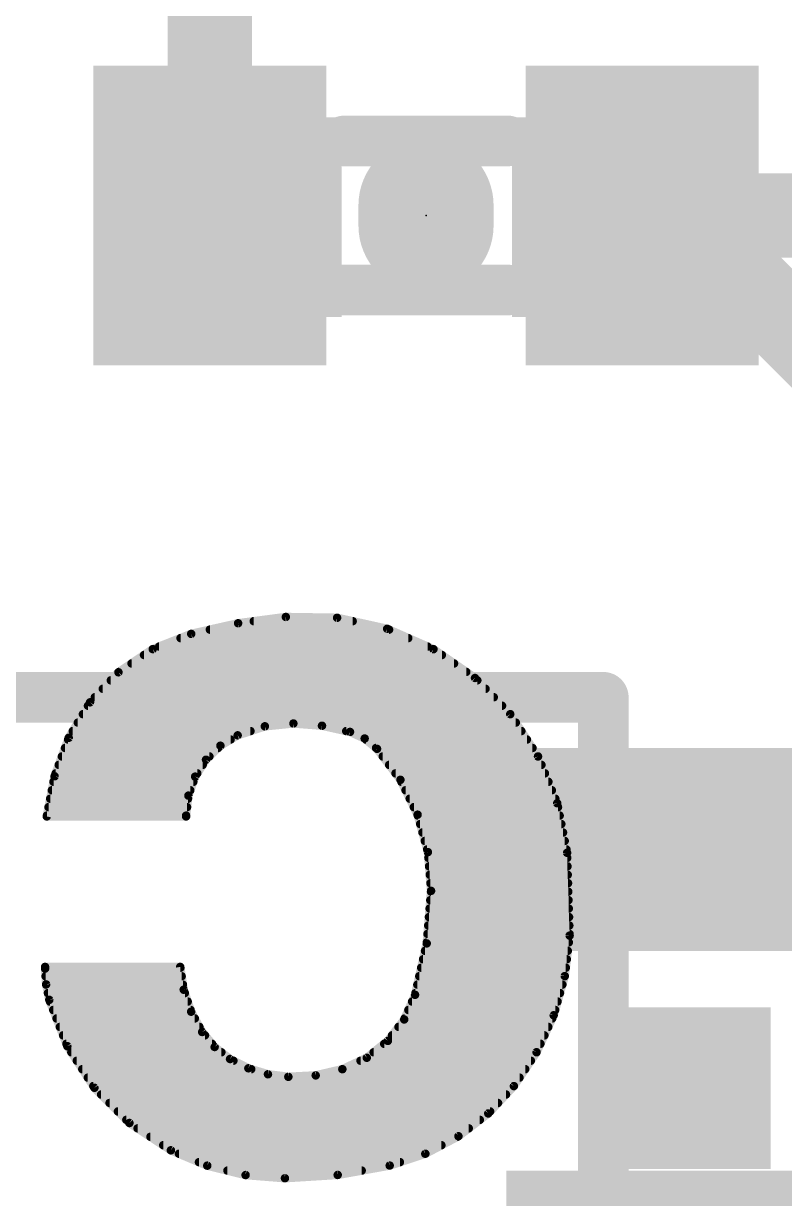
# Model space of a CAD drawing. Extents: x -0.1 to 29.3, y -0.1 to 15.4.
# Drawn here: x 10.22 to 12.508, y 8.476 to 12.007 of the extents above; entities that cross this region are included whole.
import ezdxf

# ---------------------------------------------------------------- set-up
doc = ezdxf.new("R2010")
doc.units = 0
for name, color, linetype in [('1', 12, 'CONTINUOUS'), ('21', 41, 'CONTINUOUS'), ('22', 40, 'CONTINUOUS'), ('23', 53, 'CONTINUOUS'), ('51', 53, 'CONTINUOUS')]:
    doc.layers.add(name, color=color, linetype=linetype)

# ---------------------------------------------------------------- blocks, each defined once
blk = doc.blocks.new('RECT')
blk.add_solid([(-0.5, -0.5), (0.5, -0.5), (-0.5, 0.5), (0.5, 0.5)])

msp = doc.modelspace()

# ---------------------------------------------------------------- linework, layer by layer
at = {"layer": '1', "const_width": 0.254}
for points in [[(10.78, 11.43), (10.78, 12.431)], [(12.08, 11.43), (12.192, 11.43)], [(12.08, 11.43), (13.589, 11.43)], [(12.192, 11.43), (12.7762, 10.8458)]]:
    msp.add_lwpolyline(points, dxfattribs=at)
at = {"layer": '1', "const_width": 0.127}
for points in [[(12.08, 11.4935, 1), (12.08, 11.3665)], [(12.08, 11.4935, 1), (12.08, 11.3665)], [(12.2369, 11.4749, 1), (12.1471, 11.3851)], [(12.192, 11.3665, 1), (12.192, 11.4935)], [(10.7165, 11.43, 1), (10.8435, 11.43)]]:
    msp.add_lwpolyline(points, format="xyb", dxfattribs=at)
at = {"layer": '21'}
for points, const_width in [([(11.43, 11.4605), (11.43, 11.3995)], 0.4064), ([(11.963, 9.982), (8.357, 9.982)], 0.1524)]:
    msp.add_lwpolyline(points, dxfattribs=dict(at, const_width=const_width))
for points, const_width in [([(11.5316, 11.4605, 1), (11.3284, 11.4605)], 0.2032), ([(11.3284, 11.3995, 1), (11.5316, 11.3995)], 0.2032), ([(11.963, 9.9439, 1), (11.963, 10.0201)], 0.0762)]:
    msp.add_lwpolyline(points, format="xyb", dxfattribs=dict(at, const_width=const_width))
at = {"layer": '22', "const_width": 0.0254}
for points in [[(10.865, 10.2046), (10.7239, 10.1727)], [(11.0084, 10.2235), (10.865, 10.2046)], [(10.9121, 10.2108), (11.2094, 10.2108)], [(11.1626, 10.2211), (11.0084, 10.2235)], [(11.3132, 10.1879), (11.1626, 10.2211)], [(10.7239, 10.1727), (10.6082, 10.1269)], [(10.6918, 10.16), (11.3767, 10.16)], [(10.7801, 10.1854), (11.3189, 10.1854)], [(11.4523, 10.1268), (11.3132, 10.1879)], [(10.6082, 10.1269), (10.5052, 10.0572)], [(10.6276, 10.1346), (11.4345, 10.1346)], [(11.5772, 10.0402), (11.4523, 10.1268)], [(10.582, 10.1092), (11.4777, 10.1092)], [(10.5052, 10.0572), (10.4196, 9.967)], [(10.5069, 10.0584), (11.551, 10.0584)], [(10.5445, 10.0838), (11.5143, 10.0838)], [(10.4822, 10.033), (11.5843, 10.033)], [(11.6833, 9.9314), (11.5772, 10.0402)], [(10.4341, 9.9822), (11.6338, 9.9822)], [(10.4581, 10.0076), (11.609, 10.0076)], [(10.4196, 9.967), (10.3556, 9.8603)], [(10.4135, 9.9568), (11.6586, 9.9568)], [(10.3983, 9.9314), (11.6834, 9.9314)], [(11.7667, 9.8044), (11.6833, 9.9314)], [(10.3678, 9.8806), (10.9021, 9.8806)], [(10.383, 9.906), (11.7, 9.906)], [(10.8636, 9.8679), (10.9454, 9.8949)], [(10.9454, 9.8949), (11.0312, 9.9035)], [(11.0312, 9.9035), (11.1172, 9.8967)], [(11.1172, 9.8967), (11.2014, 9.8781)], [(11.1901, 9.8806), (11.7167, 9.8806)], [(11.2014, 9.8781), (11.2455, 9.8583)], [(10.3556, 9.8603), (10.3131, 9.7448)], [(10.3537, 9.8552), (10.8425, 9.8552)], [(10.8118, 9.8367), (10.8636, 9.8679)], [(11.2455, 9.8583), (11.2827, 9.8273)], [(11.2492, 9.8552), (11.7334, 9.8552)], [(10.3351, 9.8044), (10.7786, 9.8044)], [(10.3444, 9.8298), (10.8048, 9.8298)], [(10.7685, 9.7945), (10.8118, 9.8367)], [(11.2797, 9.8298), (11.7501, 9.8298)], [(11.2827, 9.8273), (11.353, 9.7341)], [(11.3, 9.8044), (11.7668, 9.8044)], [(11.8244, 9.6638), (11.7667, 9.8044)], [(10.3257, 9.779), (10.7585, 9.779)], [(10.7358, 9.7436), (10.7685, 9.7945)], [(11.3191, 9.779), (11.7772, 9.779)], [(10.3131, 9.7448), (10.2895, 9.6241)], [(10.3164, 9.7536), (10.7422, 9.7536)], [(10.7155, 9.6867), (10.7358, 9.7436)], [(11.3383, 9.7536), (11.7876, 9.7536)], [(11.353, 9.7341), (11.4046, 9.6294)], [(10.3049, 9.7028), (10.7212, 9.7028)], [(10.3099, 9.7282), (10.7303, 9.7282)], [(11.3559, 9.7282), (11.798, 9.7282)], [(11.3684, 9.7028), (11.8084, 9.7028)], [(10.2999, 9.6774), (10.7144, 9.6774)], [(10.7086, 9.6266), (10.7155, 9.6867)], [(11.3809, 9.6774), (11.8188, 9.6774)], [(11.8542, 9.5148), (11.8244, 9.6638)], [(10.295, 9.652), (10.7115, 9.652)], [(11.3934, 9.652), (11.8268, 9.652)], [(11.4046, 9.6294), (11.4357, 9.5169)], [(10.2895, 9.6241), (10.7086, 9.6241)], [(10.29, 9.6266), (10.7086, 9.6266)], [(10.7086, 9.6241), (10.7086, 9.6266)], [(11.4054, 9.6266), (11.8319, 9.6266)], [(11.4124, 9.6012), (11.8369, 9.6012)], [(11.4194, 9.5758), (11.842, 9.5758)], [(11.4264, 9.5504), (11.8471, 9.5504)], [(11.4334, 9.525), (11.8522, 9.525)], [(11.4357, 9.5169), (11.4452, 9.4005)], [(11.4371, 9.4996), (11.8547, 9.4996)], [(11.8618, 9.2659), (11.8542, 9.5148)], [(11.4392, 9.4742), (11.8554, 9.4742)], [(11.4413, 9.4488), (11.8562, 9.4488)], [(11.4433, 9.4234), (11.857, 9.4234)], [(11.4452, 9.4005), (11.4321, 9.2426)], [(11.445, 9.398), (11.8578, 9.398)], [(11.4408, 9.3472), (11.8593, 9.3472)], [(11.4429, 9.3726), (11.8585, 9.3726)], [(11.4387, 9.3218), (11.8601, 9.3218)], [(11.4366, 9.2964), (11.8609, 9.2964)], [(11.4321, 9.2426), (11.397, 9.0881)], [(11.4323, 9.2456), (11.8594, 9.2456)], [(11.4345, 9.271), (11.8616, 9.271)], [(11.8473, 9.1443), (11.8618, 9.2659)], [(11.427, 9.2202), (11.8563, 9.2202)], [(10.6909, 9.1719), (10.2845, 9.1719)], [(10.2845, 9.1719), (10.2845, 9.1669)], [(10.2845, 9.1694), (10.6913, 9.1694)], [(10.7015, 9.1032), (10.6909, 9.1719)], [(11.4155, 9.1694), (11.8503, 9.1694)], [(11.4212, 9.1948), (11.8533, 9.1948)], [(10.2845, 9.1669), (10.2877, 9.1195)], [(10.286, 9.144), (10.6952, 9.144)], [(11.4097, 9.144), (11.8472, 9.144)], [(11.8139, 9.0266), (11.8473, 9.1443)], [(10.2877, 9.1195), (10.2972, 9.0729)], [(10.2879, 9.1186), (10.6991, 9.1186)], [(10.7237, 9.0374), (10.7015, 9.1032)], [(11.4039, 9.1186), (11.84, 9.1186)], [(10.2931, 9.0932), (10.7048, 9.0932)], [(10.2972, 9.0729), (10.3514, 8.9338)], [(10.2992, 9.0678), (10.7134, 9.0678)], [(11.397, 9.0881), (11.3644, 9.0139)], [(11.3881, 9.0678), (11.8256, 9.0678)], [(11.3982, 9.0932), (11.8328, 9.0932)], [(10.3091, 9.0424), (10.722, 9.0424)], [(10.7569, 8.9764), (10.7237, 9.0374)], [(11.3769, 9.0424), (11.8184, 9.0424)], [(11.7624, 8.9155), (11.8139, 9.0266)], [(10.319, 9.017), (10.7348, 9.017)], [(10.3289, 8.9916), (10.7486, 8.9916)], [(11.3644, 9.0139), (11.3151, 8.9496)], [(11.3473, 8.9916), (11.7977, 8.9916)], [(11.3658, 9.017), (11.8094, 9.017)], [(10.3388, 8.9662), (10.7654, 8.9662)], [(10.7944, 8.9312), (10.7569, 8.9764)], [(11.3278, 8.9662), (11.7859, 8.9662)], [(10.3487, 8.9408), (10.7864, 8.9408)], [(10.3514, 8.9338), (10.4329, 8.8087)], [(10.8407, 8.8951), (10.7944, 8.9312)], [(11.3151, 8.9496), (11.2519, 8.8989)], [(11.3042, 8.9408), (11.7741, 8.9408)], [(10.3634, 8.9154), (10.8147, 8.9154)], [(10.3799, 8.89), (10.8508, 8.89)], [(10.8958, 8.8672), (10.8407, 8.8951)], [(11.2519, 8.8989), (11.1785, 8.8646)], [(11.233, 8.89), (11.7453, 8.89)], [(11.2725, 8.9154), (11.7624, 8.9154)], [(11.6942, 8.8138), (11.7624, 8.9155)], [(10.3965, 8.8646), (10.9044, 8.8646)], [(10.9548, 8.8493), (10.8958, 8.8672)], [(11.1785, 8.8646), (11.0983, 8.846)], [(11.1785, 8.8646), (11.7283, 8.8646)], [(10.413, 8.8392), (11.7112, 8.8392)], [(11.016, 8.8417), (10.9548, 8.8493)], [(11.0983, 8.846), (11.016, 8.8417)], [(10.4296, 8.8138), (11.6942, 8.8138)], [(10.4329, 8.8087), (10.5382, 8.7029)], [(10.4531, 8.7884), (11.6704, 8.7884)], [(11.6171, 8.7315), (11.6942, 8.8138)], [(10.4784, 8.763), (11.6466, 8.763)], [(10.5036, 8.7376), (11.6228, 8.7376)], [(10.5289, 8.7122), (11.5918, 8.7122)], [(11.5275, 8.6631), (11.6171, 8.7315)], [(10.5382, 8.7029), (10.6629, 8.6208)], [(10.5626, 8.6868), (11.5586, 8.6868)], [(10.6012, 8.6614), (11.5243, 8.6614)], [(11.4278, 8.6104), (11.5275, 8.6631)], [(10.6398, 8.636), (11.4762, 8.636)], [(10.6629, 8.6208), (10.7722, 8.5747)], [(10.6871, 8.6106), (11.4281, 8.6106)], [(11.3208, 8.575), (11.4278, 8.6104)], [(10.7472, 8.5852), (11.3516, 8.5852)], [(10.7722, 8.5747), (10.8875, 8.5464)], [(11.1644, 8.5468), (11.3208, 8.575)], [(10.8329, 8.5598), (11.2366, 8.5598)], [(10.8875, 8.5464), (11.0058, 8.5369)], [(11.0058, 8.5369), (11.1644, 8.5468)]]:
    msp.add_lwpolyline(points, dxfattribs=at)
at = {"layer": '22', "const_width": 0.0127}
for points in [[(10.8642, 10.2109, 1), (10.8658, 10.1983)], [(10.8664, 10.1984, 1), (10.8636, 10.2108)], [(10.9121, 10.2172, 1), (10.9121, 10.2045)], [(11.0085, 10.2298, 1), (11.0083, 10.2172)], [(11.0092, 10.2172, 1), (11.0076, 10.2298)], [(11.164, 10.2273, 1), (11.1612, 10.2149)], [(11.1625, 10.2148, 1), (11.1627, 10.2275)], [(11.2094, 10.2045, 1), (11.2094, 10.2172)], [(10.6918, 10.1663, 1), (10.6918, 10.1537)], [(10.7225, 10.1789, 1), (10.7253, 10.1665)], [(10.7262, 10.1668, 1), (10.7216, 10.1786)], [(10.7801, 10.1918, 1), (10.7801, 10.1791)], [(11.3158, 10.1937, 1), (11.3106, 10.1821)], [(11.3118, 10.1817, 1), (11.3146, 10.1941)], [(11.3189, 10.1791, 1), (11.3189, 10.1918)], [(11.3767, 10.1537, 1), (11.3767, 10.1663)], [(10.6059, 10.1328, 1), (10.6106, 10.121)], [(10.6118, 10.1217, 1), (10.6047, 10.1322)], [(10.6276, 10.141, 1), (10.6276, 10.1283)], [(11.4345, 10.1283, 1), (11.4345, 10.141)], [(11.4559, 10.132, 1), (11.4487, 10.1215)], [(11.4498, 10.1209, 1), (11.4549, 10.1326)], [(10.582, 10.1156, 1), (10.582, 10.1029)], [(11.4777, 10.1029, 1), (11.4777, 10.1156)], [(10.5016, 10.0625, 1), (10.5087, 10.052)], [(10.5069, 10.0648, 1), (10.5069, 10.0521)], [(10.5098, 10.0529, 1), (10.5006, 10.0616)], [(10.5445, 10.0901, 1), (10.5445, 10.0775)], [(11.5143, 10.0775, 1), (11.5143, 10.0901)], [(11.551, 10.0521, 1), (11.551, 10.0648)], [(10.4822, 10.0394, 1), (10.4822, 10.0267)], [(11.5818, 10.0446, 1), (11.5727, 10.0358)], [(11.5736, 10.035, 1), (11.5808, 10.0454)], [(11.5843, 10.0267, 1), (11.5843, 10.0394)], [(10.4341, 9.9886, 1), (10.4341, 9.9759)], [(10.4581, 10.0139, 1), (10.4581, 10.0013)], [(11.609, 10.0013, 1), (11.609, 10.0139)], [(11.6338, 9.9759, 1), (11.6338, 9.9886)], [(10.4135, 9.9632, 1), (10.4135, 9.9505)], [(10.415, 9.9713, 1), (10.4242, 9.9626)], [(10.4251, 9.9637, 1), (10.4142, 9.9702)], [(11.6586, 9.9505, 1), (11.6586, 9.9632)], [(10.3983, 9.9377, 1), (10.3983, 9.9251)], [(11.6886, 9.9349, 1), (11.678, 9.9279)], [(11.6788, 9.927, 1), (11.6879, 9.9359)], [(11.6834, 9.9251, 1), (11.6834, 9.9377)], [(10.3678, 9.887, 1), (10.3678, 9.8743)], [(10.383, 9.9123, 1), (10.383, 9.8997)], [(10.9021, 9.8743, 1), (10.9021, 9.887)], [(10.9448, 9.9012, 1), (10.9461, 9.8886)], [(10.9474, 9.8889, 1), (10.9434, 9.901)], [(11.0317, 9.9098, 1), (11.0307, 9.8972)], [(11.0318, 9.8972, 1), (11.0306, 9.9098)], [(11.1185, 9.9029, 1), (11.1158, 9.8905)], [(11.1167, 9.8903, 1), (11.1177, 9.903)], [(11.1901, 9.887, 1), (11.1901, 9.8743)], [(11.204, 9.8839, 1), (11.1988, 9.8723)], [(11.2, 9.8719, 1), (11.2028, 9.8843)], [(11.7, 9.8997, 1), (11.7, 9.9123)], [(11.7167, 9.8743, 1), (11.7167, 9.887)], [(10.3537, 9.8615, 1), (10.3537, 9.8489)], [(10.3502, 9.8636, 1), (10.361, 9.857)], [(10.3616, 9.8581, 1), (10.3496, 9.8625)], [(10.8425, 9.8489, 1), (10.8425, 9.8615)], [(10.8616, 9.8739, 1), (10.8656, 9.8619)], [(10.8669, 9.8625, 1), (10.8603, 9.8733)], [(11.2496, 9.8631, 1), (11.2415, 9.8534)], [(11.2429, 9.8525, 1), (11.2481, 9.8641)], [(11.2492, 9.8615, 1), (11.2492, 9.8489)], [(11.7334, 9.8489, 1), (11.7334, 9.8615)], [(10.3351, 9.8108, 1), (10.3351, 9.7981)], [(10.3444, 9.8361, 1), (10.3444, 9.8235)], [(10.7786, 9.7981, 1), (10.7786, 9.8108)], [(10.8048, 9.8235, 1), (10.8048, 9.8361)], [(10.8085, 9.8421, 1), (10.8151, 9.8312)], [(10.8162, 9.8321, 1), (10.8074, 9.8412)], [(11.2797, 9.8361, 1), (11.2797, 9.8235)], [(11.2878, 9.8311, 1), (11.2776, 9.8235)], [(11.2786, 9.8224, 1), (11.2868, 9.8322)], [(11.3, 9.8108, 1), (11.3, 9.7981)], [(11.7501, 9.8235, 1), (11.7501, 9.8361)], [(11.7726, 9.8068, 1), (11.7609, 9.802)], [(11.7668, 9.7981, 1), (11.7668, 9.8108)], [(10.3257, 9.7853, 1), (10.3257, 9.7727)], [(10.7585, 9.7727, 1), (10.7585, 9.7853)], [(10.764, 9.7991, 1), (10.7729, 9.79)], [(10.7738, 9.7911, 1), (10.7631, 9.7979)], [(11.3191, 9.7853, 1), (11.3191, 9.7727)], [(11.7614, 9.8009, 1), (11.7721, 9.8079)], [(11.7772, 9.7727, 1), (11.7772, 9.7853)], [(10.3072, 9.747, 1), (10.3191, 9.7426)], [(10.3194, 9.7436, 1), (10.3069, 9.7461)], [(10.3164, 9.7599, 1), (10.3164, 9.7473)], [(10.7304, 9.7471, 1), (10.7411, 9.7402)], [(10.7418, 9.7415, 1), (10.7298, 9.7458)], [(10.7422, 9.7473, 1), (10.7422, 9.7599)], [(11.3383, 9.7599, 1), (11.3383, 9.7473)], [(11.3587, 9.7369, 1), (11.3473, 9.7313)], [(11.7876, 9.7473, 1), (11.7876, 9.7599)], [(10.3049, 9.7091, 1), (10.3049, 9.6965)], [(10.3099, 9.7346, 1), (10.3099, 9.7219)], [(10.7212, 9.6965, 1), (10.7212, 9.7091)], [(10.7303, 9.7219, 1), (10.7303, 9.7346)], [(11.3479, 9.7303, 1), (11.3581, 9.7379)], [(11.3559, 9.7346, 1), (11.3559, 9.7219)], [(11.3684, 9.7091, 1), (11.3684, 9.6965)], [(11.798, 9.7219, 1), (11.798, 9.7346)], [(11.8084, 9.6965, 1), (11.8084, 9.7091)], [(10.2999, 9.6837, 1), (10.2999, 9.6711)], [(10.7218, 9.686, 1), (10.7092, 9.6874)], [(10.7095, 9.6888, 1), (10.7215, 9.6845)], [(10.7144, 9.6711, 1), (10.7144, 9.6837)], [(11.3809, 9.6837, 1), (11.3809, 9.6711)], [(11.8306, 9.6651, 1), (11.8182, 9.6626)], [(11.8188, 9.6711, 1), (11.8188, 9.6837)], [(10.295, 9.6584, 1), (10.295, 9.6457)], [(10.7115, 9.6457, 1), (10.7115, 9.6584)], [(11.3934, 9.6584, 1), (11.3934, 9.6457)], [(11.4107, 9.6311, 1), (11.3985, 9.6277)], [(11.8185, 9.6614, 1), (11.8303, 9.6662)], [(11.8268, 9.6457, 1), (11.8268, 9.6584)], [(10.2833, 9.6253, 1), (10.2957, 9.6229)], [(10.2895, 9.6304, 1), (10.2895, 9.6178)], [(10.29, 9.6329, 1), (10.29, 9.6203)], [(10.7023, 9.6273, 1), (10.7149, 9.6259)], [(10.7149, 9.6266, 1), (10.7023, 9.6266)], [(10.7023, 9.6241, 1), (10.7149, 9.6241)], [(10.7086, 9.6203, 1), (10.7086, 9.6329)], [(10.7086, 9.6178, 1), (10.7086, 9.6304)], [(11.3989, 9.6266, 1), (11.4103, 9.6322)], [(11.4054, 9.6329, 1), (11.4054, 9.6203)], [(11.4124, 9.6075, 1), (11.4124, 9.5949)], [(11.8319, 9.6203, 1), (11.8319, 9.6329)], [(11.8369, 9.5949, 1), (11.8369, 9.6075)], [(11.4194, 9.5822, 1), (11.4194, 9.5695)], [(11.842, 9.5695, 1), (11.842, 9.5822)], [(11.4264, 9.5567, 1), (11.4264, 9.5441)], [(11.4334, 9.5313, 1), (11.4334, 9.5187)], [(11.8471, 9.5441, 1), (11.8471, 9.5567)], [(11.8522, 9.5187, 1), (11.8522, 9.5313)], [(11.442, 9.5174, 1), (11.4294, 9.5163)], [(11.4296, 9.5152, 1), (11.4418, 9.5185)], [(11.4371, 9.506, 1), (11.4371, 9.4933)], [(11.8605, 9.515, 1), (11.8479, 9.5146)], [(11.848, 9.5136, 1), (11.8604, 9.516)], [(11.8547, 9.4933, 1), (11.8547, 9.506)], [(11.4392, 9.4805, 1), (11.4392, 9.4679)], [(11.8554, 9.4679, 1), (11.8554, 9.4805)], [(11.4413, 9.4551, 1), (11.4413, 9.4425)], [(11.4433, 9.4298, 1), (11.4433, 9.4171)], [(11.8562, 9.4425, 1), (11.8562, 9.4551)], [(11.857, 9.4171, 1), (11.857, 9.4298)], [(11.445, 9.4043, 1), (11.445, 9.3917)], [(11.4515, 9.4, 1), (11.4389, 9.401)], [(11.4389, 9.4, 1), (11.4515, 9.401)], [(11.8578, 9.3917, 1), (11.8578, 9.4043)], [(11.4408, 9.3536, 1), (11.4408, 9.3409)], [(11.4429, 9.3789, 1), (11.4429, 9.3663)], [(11.8585, 9.3663, 1), (11.8585, 9.3789)], [(11.8593, 9.3409, 1), (11.8593, 9.3536)], [(11.4387, 9.3281, 1), (11.4387, 9.3155)], [(11.8601, 9.3155, 1), (11.8601, 9.3281)], [(11.4366, 9.3027, 1), (11.4366, 9.2901)], [(11.8609, 9.2901, 1), (11.8609, 9.3027)], [(11.4383, 9.2412, 1), (11.4259, 9.244)], [(11.4323, 9.2519, 1), (11.4323, 9.2393)], [(11.4345, 9.2774, 1), (11.4345, 9.2647)], [(11.8681, 9.2651, 1), (11.8555, 9.2667)], [(11.8555, 9.2657, 1), (11.8681, 9.2661)], [(11.8594, 9.2393, 1), (11.8594, 9.2519)], [(11.8616, 9.2647, 1), (11.8616, 9.2774)], [(11.427, 9.2265, 1), (11.427, 9.2139)], [(11.4258, 9.2431, 1), (11.4384, 9.2421)], [(11.8563, 9.2139, 1), (11.8563, 9.2265)], [(10.2845, 9.1783, 1), (10.2845, 9.1656)], [(10.2909, 9.1719, 1), (10.2782, 9.1719)], [(10.2845, 9.1758, 1), (10.2845, 9.1631)], [(10.6972, 9.1729, 1), (10.6846, 9.1709)], [(10.6909, 9.1656, 1), (10.6909, 9.1783)], [(10.6913, 9.1631, 1), (10.6913, 9.1758)], [(11.4155, 9.1758, 1), (11.4155, 9.1631)], [(11.4212, 9.2012, 1), (11.4212, 9.1885)], [(11.8503, 9.1631, 1), (11.8503, 9.1758)], [(11.8533, 9.1885, 1), (11.8533, 9.2012)], [(10.2908, 9.1673, 1), (10.2782, 9.1665)], [(10.2782, 9.1669, 1), (10.2909, 9.1669)], [(10.286, 9.1503, 1), (10.286, 9.1377)], [(10.6952, 9.1377, 1), (10.6952, 9.1503)], [(11.4097, 9.1503, 1), (11.4097, 9.1377)], [(11.841, 9.1451, 1), (11.8536, 9.1436)], [(11.8534, 9.1426, 1), (11.8412, 9.1461)], [(11.8472, 9.1377, 1), (11.8472, 9.1503)], [(10.2939, 9.1207, 1), (10.2815, 9.1182)], [(10.2814, 9.119, 1), (10.294, 9.1199)], [(10.2879, 9.125, 1), (10.2879, 9.1123)], [(10.7075, 9.1053, 1), (10.6954, 9.1012)], [(10.6952, 9.1023, 1), (10.7077, 9.1042)], [(10.6991, 9.1123, 1), (10.6991, 9.125)], [(11.4039, 9.125, 1), (11.4039, 9.1123)], [(11.84, 9.1123, 1), (11.84, 9.125)], [(10.2931, 9.0996, 1), (10.2931, 9.0869)], [(10.3031, 9.0752, 1), (10.2913, 9.0706)], [(10.291, 9.0716, 1), (10.3034, 9.0742)], [(10.2992, 9.0741, 1), (10.2992, 9.0615)], [(10.7048, 9.0869, 1), (10.7048, 9.0996)], [(10.7134, 9.0615, 1), (10.7134, 9.0741)], [(11.3881, 9.0741, 1), (11.3881, 9.0615)], [(11.3908, 9.0895, 1), (11.4032, 9.0867)], [(11.4028, 9.0855, 1), (11.3912, 9.0907)], [(11.3982, 9.0996, 1), (11.3982, 9.0869)], [(11.8256, 9.0615, 1), (11.8256, 9.0741)], [(11.8328, 9.0869, 1), (11.8328, 9.0996)], [(10.3091, 9.0488, 1), (10.3091, 9.0361)], [(10.7293, 9.0404, 1), (10.7181, 9.0344)], [(10.7177, 9.0354, 1), (10.7297, 9.0394)], [(10.722, 9.0361, 1), (10.722, 9.0488)], [(11.3769, 9.0488, 1), (11.3769, 9.0361)], [(11.8196, 9.0239, 1), (11.8081, 9.0292)], [(11.8184, 9.0361, 1), (11.8184, 9.0488)], [(10.319, 9.0234, 1), (10.319, 9.0107)], [(10.3289, 8.9979, 1), (10.3289, 8.9853)], [(10.7348, 9.0107, 1), (10.7348, 9.0234)], [(10.7486, 8.9853, 1), (10.7486, 8.9979)], [(11.3473, 8.9979, 1), (11.3473, 8.9853)], [(11.3586, 9.0165, 1), (11.3702, 9.0114)], [(11.3658, 9.0234, 1), (11.3658, 9.0107)], [(11.3695, 9.01, 1), (11.3594, 9.0178)], [(11.7977, 8.9853, 1), (11.7977, 8.9979)], [(11.8078, 9.0283, 1), (11.82, 9.0248)], [(11.8094, 9.0107, 1), (11.8094, 9.0234)], [(10.3388, 8.9726, 1), (10.3388, 8.9599)], [(10.7618, 8.9805, 1), (10.752, 8.9723)], [(10.7513, 8.9734, 1), (10.7625, 8.9794)], [(10.7654, 8.9599, 1), (10.7654, 8.9726)], [(11.3278, 8.9726, 1), (11.3278, 8.9599)], [(11.7859, 8.9599, 1), (11.7859, 8.9726)], [(10.3487, 8.9472, 1), (10.3487, 8.9345)], [(10.3567, 8.9373, 1), (10.3461, 8.9303)], [(10.3455, 8.9315, 1), (10.3573, 8.9361)], [(10.7864, 8.9345, 1), (10.7864, 8.9472)], [(10.7983, 8.9362, 1), (10.7905, 8.9262)], [(10.7895, 8.9272, 1), (10.7993, 8.9353)], [(11.3042, 8.9472, 1), (11.3042, 8.9345)], [(11.3101, 8.9535, 1), (11.3202, 8.9457)], [(11.3191, 8.9446, 1), (11.3111, 8.9545)], [(11.7741, 8.9345, 1), (11.7741, 8.9472)], [(10.3634, 8.9217, 1), (10.3634, 8.9091)], [(10.3799, 8.8963, 1), (10.3799, 8.8837)], [(10.8147, 8.9091, 1), (10.8147, 8.9217)], [(10.8436, 8.9008, 1), (10.8378, 8.8894)], [(10.8368, 8.8901, 1), (10.8446, 8.9001)], [(10.8508, 8.8837, 1), (10.8508, 8.8963)], [(11.233, 8.8963, 1), (11.233, 8.8837)], [(11.248, 8.9038, 1), (11.2559, 8.8939)], [(11.2546, 8.8931, 1), (11.2493, 8.9046)], [(11.2725, 8.9217, 1), (11.2725, 8.9091)], [(11.7453, 8.8837, 1), (11.7453, 8.8963)], [(11.7567, 8.9181, 1), (11.7682, 8.9128)], [(11.7677, 8.9119, 1), (11.7571, 8.919)], [(11.7624, 8.9091, 1), (11.7624, 8.9217)], [(10.3965, 8.871, 1), (10.3965, 8.8583)], [(10.8976, 8.8733, 1), (10.8939, 8.8612)], [(10.8929, 8.8616, 1), (10.8986, 8.8729)], [(10.9044, 8.8583, 1), (10.9044, 8.871)], [(11.1785, 8.871, 1), (11.1785, 8.8583)], [(11.1758, 8.8704, 1), (11.1812, 8.8588)], [(11.1799, 8.8584, 1), (11.1771, 8.8708)], [(11.7283, 8.8583, 1), (11.7283, 8.871)], [(10.413, 8.8455, 1), (10.413, 8.8329)], [(10.9555, 8.8556, 1), (10.954, 8.843)], [(10.9529, 8.8432, 1), (10.9566, 8.8553)], [(11.0157, 8.848, 1), (11.0163, 8.8354)], [(11.0152, 8.8354, 1), (11.0168, 8.848)], [(11.0968, 8.8521, 1), (11.0997, 8.8398)], [(11.0986, 8.8396, 1), (11.0979, 8.8523)], [(11.7112, 8.8329, 1), (11.7112, 8.8455)], [(10.4296, 8.8201, 1), (10.4296, 8.8075)], [(10.4374, 8.8132, 1), (10.4284, 8.8042)], [(10.4276, 8.8052, 1), (10.4382, 8.8122)], [(10.4531, 8.7948, 1), (10.4531, 8.7821)], [(11.6704, 8.7821, 1), (11.6704, 8.7948)], [(11.6889, 8.8173, 1), (11.6995, 8.8103)], [(11.6988, 8.8095, 1), (11.6896, 8.8181)], [(11.6942, 8.8075, 1), (11.6942, 8.8201)], [(10.4784, 8.7693, 1), (10.4784, 8.7567)], [(11.6466, 8.7567, 1), (11.6466, 8.7693)], [(10.5036, 8.7439, 1), (10.5036, 8.7313)], [(10.5289, 8.7186, 1), (10.5289, 8.7059)], [(11.5918, 8.7059, 1), (11.5918, 8.7186)], [(11.6125, 8.7358, 1), (11.6218, 8.7272)], [(11.621, 8.7265, 1), (11.6133, 8.7366)], [(11.6228, 8.7313, 1), (11.6228, 8.7439)], [(10.5417, 8.7082, 1), (10.5347, 8.6976)], [(10.5337, 8.6984, 1), (10.5427, 8.7074)], [(10.5626, 8.6931, 1), (10.5626, 8.6805)], [(11.5586, 8.6805, 1), (11.5586, 8.6931)], [(10.6012, 8.6677, 1), (10.6012, 8.6551)], [(11.5237, 8.6681, 1), (11.5314, 8.658)], [(11.5243, 8.6551, 1), (11.5243, 8.6677)], [(11.5305, 8.6575, 1), (11.5246, 8.6687)], [(10.6398, 8.6424, 1), (10.6398, 8.6297)], [(10.6654, 8.6267, 1), (10.6604, 8.6149)], [(10.6594, 8.6155, 1), (10.6664, 8.6261)], [(10.6871, 8.6169, 1), (10.6871, 8.6043)], [(11.4249, 8.6161, 1), (11.4308, 8.6048)], [(11.4298, 8.6044, 1), (11.4258, 8.6165)], [(11.4281, 8.6043, 1), (11.4281, 8.6169)], [(11.4762, 8.6297, 1), (11.4762, 8.6424)], [(10.7472, 8.5915, 1), (10.7472, 8.5789)], [(10.7737, 8.5808, 1), (10.7707, 8.5685)], [(10.7698, 8.5688, 1), (10.7747, 8.5805)], [(11.3188, 8.581, 1), (11.3228, 8.569)], [(11.3219, 8.5688, 1), (11.3197, 8.5812)], [(11.3516, 8.5789, 1), (11.3516, 8.5915)], [(10.8329, 8.5662, 1), (10.8329, 8.5535)], [(10.888, 8.5528, 1), (10.887, 8.5401)], [(10.886, 8.5403, 1), (10.889, 8.5526)], [(11.0054, 8.5432, 1), (11.0062, 8.5306)], [(11.0053, 8.5306, 1), (11.0063, 8.5432)], [(11.1633, 8.553, 1), (11.1655, 8.5405)], [(11.1648, 8.5404, 1), (11.164, 8.5531)], [(11.2366, 8.5535, 1), (11.2366, 8.5662)]]:
    msp.add_lwpolyline(points, format="xyb", dxfattribs=at)
at = {"layer": '23'}
msp.add_point((11.43, 11.43), dxfattribs=at)
at = {"layer": '51', "const_width": 0.1524}
for points in [[(11.185, 11.654), (11.675, 11.654)], [(11.675, 11.206), (11.185, 11.206)], [(11.963, 5.258), (11.963, 9.982)]]:
    msp.add_lwpolyline(points, dxfattribs=at)
at = {"layer": '51', "const_width": 0.0762}
for points in [[(11.185, 11.6921, 1), (11.185, 11.6159)], [(11.675, 11.6159, 1), (11.675, 11.6921)], [(11.185, 11.2441, 1), (11.185, 11.1679)], [(11.675, 11.1679, 1), (11.675, 11.2441)], [(12.0011, 9.982, 1), (11.9249, 9.982)]]:
    msp.add_lwpolyline(points, format="xyb", dxfattribs=at)

# ---------------------------------------------------------------- block references
at = {"layer": '1', "xscale": 0.7, "yscale": 0.9}
for p in [(10.78, 11.43), (12.08, 11.43)]:
    msp.add_blockref('RECT', p, dxfattribs=at)
at = {"layer": '1', "xscale": 0.6096, "yscale": 2.2098, "rotation": 270}
for p in [(12.7762, 9.525), (12.7762, 8.255)]:
    msp.add_blockref('RECT', p, dxfattribs=at)
at = {"layer": '22', "xscale": 0.4953, "yscale": 0.4851, "rotation": 180}
msp.add_blockref('RECT', (12.2187, 8.8075), dxfattribs=at)
at = {"layer": '51', "xscale": 0.3, "yscale": 0.5999}
for p in [(11.026, 11.4252), (11.8388, 11.4252)]:
    msp.add_blockref('RECT', p, dxfattribs=at)
at = {"layer": '51', "xscale": 0.3556, "yscale": 1.016, "rotation": 270}
msp.add_blockref('RECT', (12.5222, 9.525), dxfattribs=at)

doc.saveas('drawing.dxf')
